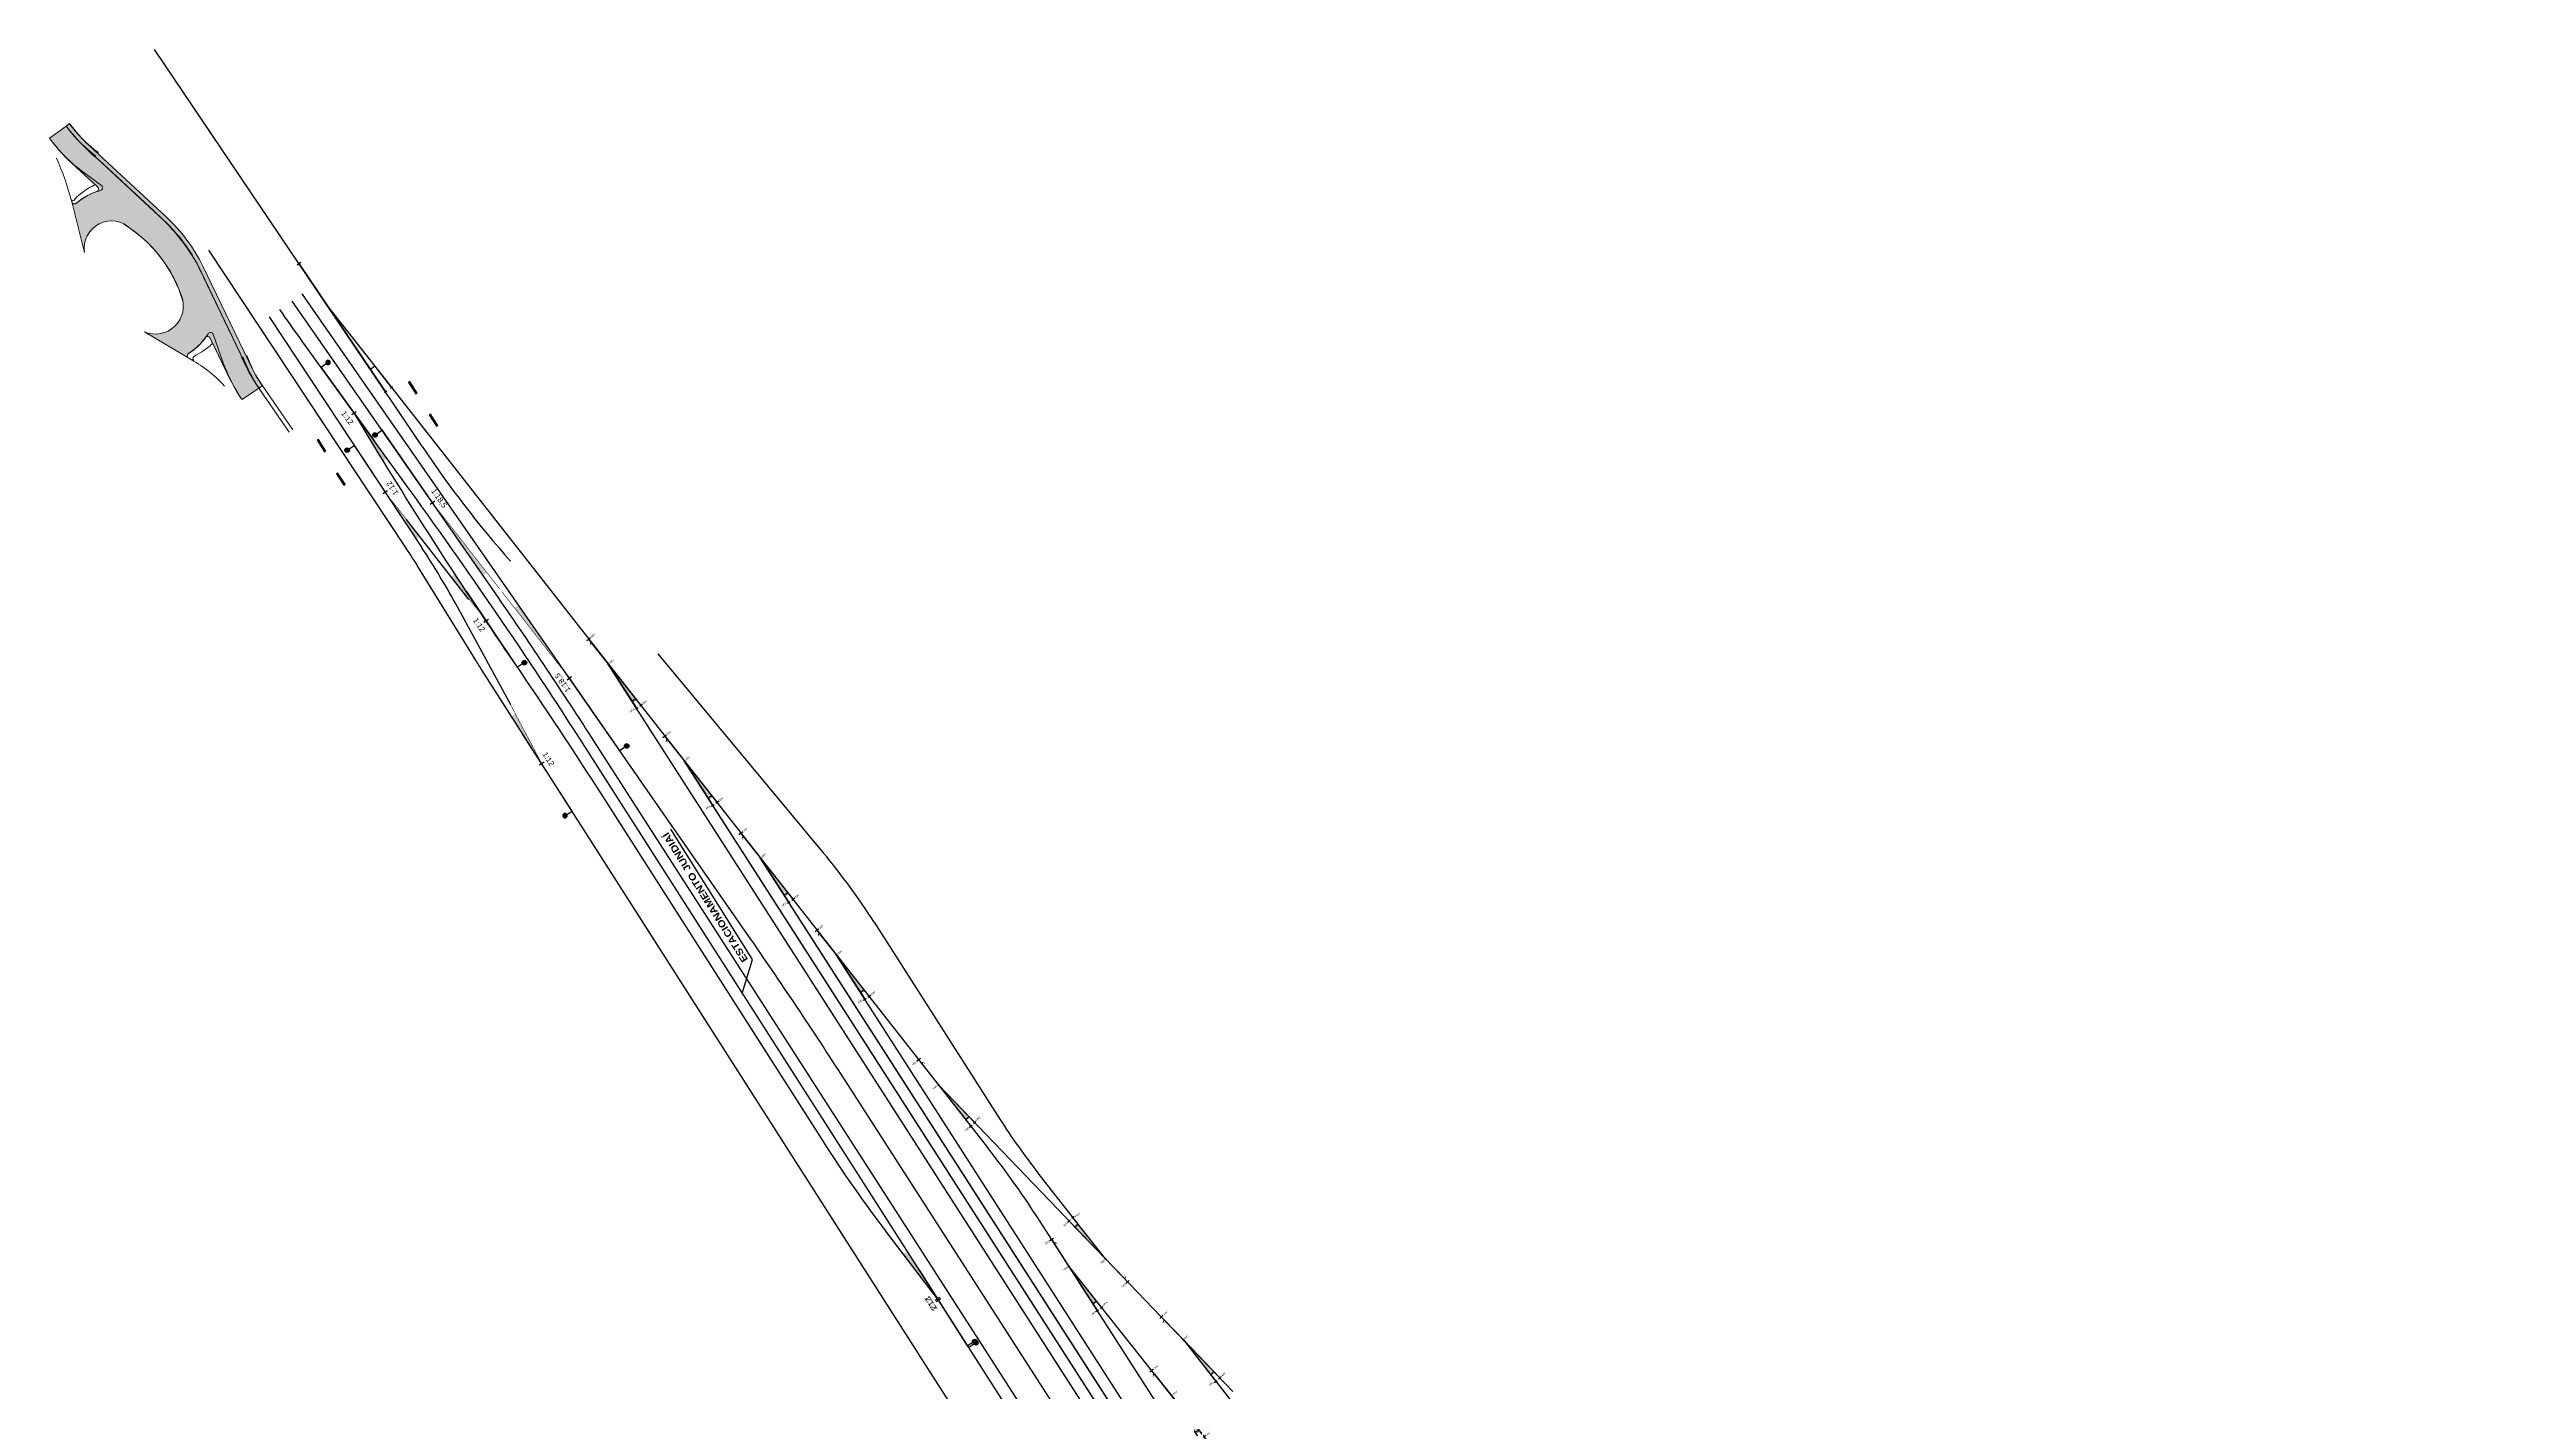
# Model space of a CAD drawing. Header units: metres. Extents: x 307927 to 319454, y 7427883 to 7434056.
# Drawn here: x 307927 to 308830, y 7433566 to 7434056 of the extents above; entities that cross this region are included whole.
import ezdxf
from ezdxf.enums import TextEntityAlignment as Align

# ---------------------------------------------------------------- set-up
doc = ezdxf.new("R2010")
doc.units = ezdxf.units.M
doc.header["$LTSCALE"] = 10
doc.linetypes.add('Jundiai - Layout MRS_v4_2013-mod$0$CONTINUO', pattern=[0])
doc.layers.get('0').update_dxf_attribs({"color": 255})
for name, color, linetype, lineweight in [('2 - TIC', 40, 'TIC_LINE', 30), ('_  ARQ-AUX-001', 1, 'Continuous', 13), ('ARQ-AUX-001', 1, 'Continuous', 5), ('F-HZ-EIXO-PARADOR-V1', 90, 'TIM_LINE', 30), ('Jundiai - Layout MRS_v4_2013-mod$0$--Estudo MRS - Alternativa 1', 2, 'Continuous', 30), ('Jundiai - Layout MRS_v4_2013-mod$0$3 - CARGA', 170, 'Jundiai - Layout MRS_v4_2013-mod$0$CARGA_LINE', 30), ('Jundiai - Layout MRS_v4_2013-mod$0$U-HZ-PASSEIO', 45, 'Continuous', 0), ('Jundiai - Layout MRS_v4_2013-mod$0$U-HZ-VIARIO_LOCAL', 5, 'Continuous', 0), ('U-HZ-PASSEIO', 45, 'Continuous', 0), ('U-HZ-VIARIO_LOCAL', 5, 'Continuous', 0)]:
    doc.layers.add(name, color=color, linetype=linetype, lineweight=lineweight)
for name, color, linetype in [('F-HZ-AMV', 3, 'Continuous'), ('JACARÉ', 7, 'Continuous'), ('Jundiai - Layout MRS_v4_2013-mod$0$PILAR', 255, 'Jundiai - Layout MRS_v4_2013-mod$0$CONTINUO'), ('Jundiai - Layout MRS_v4_2013-mod$0$X-VIA-A-REMANEJAR', 2, 'Continuous'), ('X-aux', 255, 'Continuous')]:
    doc.layers.add(name, color=color, linetype=linetype)
doc.styles.add('ARIAL', font='arial.ttf')
doc.styles.add('ARIAL_NEGRITO', font='ariblk.ttf')
doc.styles.add('Jundiai - Layout MRS_v4_2013-mod$0$Standard', font='arial.ttf')
doc.styles.get("Standard").update_dxf_attribs({"font": 'arial.ttf'})
doc.linetypes.add('FENCELINE2', pattern='A,0.25,-0.1,[132,ltypeshp.shx,S=0.1,R=0,X=-0.1,Y=0],-0.1,1', length=1.45)
doc.linetypes.add('Jundiai - Layout MRS_v4_2013-mod$0$CARGA_LINE', pattern='A,3.5,-0.25,["CARGA",Jundiai - Layout MRS_v4_2013-mod$0$Standard,S=0.175,R=0,X=-0.05,Y=-0.1],-0.95', length=4.7)
doc.linetypes.add('TIC_LINE', pattern='A,3.5,-0.25,["TIC",Standard,S=0.175,R=0,X=-0.05,Y=-0.1],-0.5', length=4.25)
doc.linetypes.add('TIM_LINE', pattern='A,3.5,-0.25,["TIM",Standard,S=0.175,R=0,X=-0.05,Y=-0.1],-0.5', length=4.25)

# ---------------------------------------------------------------- blocks, each defined once
blk = doc.blocks.new('A$C04124748')
at = {"layer": 'X-aux', "color": 2}
blk.add_lwpolyline([(308179.6854157784, 7433711.499301545), (308183.3954491167, 7433723.872166733), (308153.6428792573, 7433771.425998046)], dxfattribs=at)
at = {"layer": 'X-aux', "color": 2, "style": 'ARIAL_NEGRITO'}
blk.add_text('ESTACIONAMENTO JUNDIAÍ', height=2.5, rotation=122.0559867082463, dxfattribs=at).set_placement((308181.8631606714, 7433723.848288678))
blk = doc.blocks.new('AMV 1_12 - METADE')
at = {"layer": 'F-HZ-AMV'}
h = blk.add_hatch(color=250, dxfattribs=at)
h.dxf.hatch_style = 1
h.paths.add_polyline_path([(20.48999999993248, 1.734499294310808), (1.746229827404022e-10, 0), (20.48999999993248, 0)])
at = {"layer": 'F-HZ-AMV', "ltscale": 5}
blk.add_hatch(color=256, dxfattribs=at).paths.add_polyline_path([(-19.656666667026, -3.066243269480765, 1), (-21.32333333307179, -3.066243269480765, 1)])
at = {"layer": 'JACARÉ'}
h = blk.add_hatch(color=256, dxfattribs=at)
h.dxf.hatch_style = 1
h.paths.add_polyline_path([(4.134254654636607, 0.3445212207734585), (0, 0), (4.134254654636607, 0)])
h = blk.add_hatch(color=256, dxfattribs=at)
h.dxf.hatch_style = 1
h.paths.add_polyline_path([(4.134254654636607, 0.3445212207734585), (0, 0), (4.134254654636607, 0)])
h = blk.add_hatch(color=256, dxfattribs=at)
h.dxf.hatch_style = 1
h.paths.add_polyline_path([(4.134254654636607, 0.3445212207734585), (0, 0), (4.134254654636607, 0)])
h = blk.add_hatch(color=256, dxfattribs=at)
h.dxf.hatch_style = 1
h.paths.add_polyline_path([(4.134254654636607, 0.3445212207734585), (0, 0), (4.134254654636607, 0)])
at = {"layer": 'F-HZ-AMV', "ltscale": 5}
for p, q in [((-20.49000000004889, -2.232909936457872), (-20.49000000004889, 0)), ((0, 1), (-5.820766091346741e-11, -1))]:
    blk.add_line(p, q, dxfattribs=at)
at = {"layer": 'F-HZ-AMV'}
blk.add_line((-20.49000000004889, 0), (12.70999999996275, 0), dxfattribs=at)
at = {"layer": 'F-HZ-AMV', "const_width": 0.2, "flags": 128}
for points in [[(-20.49000000004889, 0), (20.48999999993248, 0)], [(0, 0), (24.38999999995576, 2.03249999973923)], [(0, 0), (24.31207245314727, 0)]]:
    blk.add_lwpolyline(points, dxfattribs=at)
at = {"layer": 'F-HZ-AMV', "ltscale": 5}
blk.add_circle((-20.49000000004889, -3.066243269480765), 0.8333333330228923, dxfattribs=at)
at = {"layer": 'F-HZ-AMV', "style": 'ARIAL'}
blk.add_attdef('1:12', text='', height=2, dxfattribs=at).set_placement((1.818989403545856e-12, 3), align=Align.MIDDLE_CENTER)
blk = doc.blocks.new('AMV1_18.5-METADE')
at = {"layer": 'F-HZ-AMV'}
h = blk.add_hatch(color=250, dxfattribs=at)
h.dxf.hatch_style = 1
h.paths.add_polyline_path([(32.39999999994166, 1.80758736925236), (1.014086592476815e-10, -0.005231624993029982), (32.39999999994166, -0.005231625003943918)])
at = {"layer": 'F-HZ-AMV', "ltscale": 5}
blk.add_hatch(color=256, dxfattribs=at).paths.add_polyline_path([(-31.44181379298539, -3.066243269066945, 1), (-33.10848045903117, -3.066243269066945, 1)])
for p, q in [((-32.27514712600828, -2.232909936044052), (-32.27514712600828, 5.002220859751105e-11)), ((-32.40000000005853, -0.005231624982116045), (0.7999999999415195, -0.005231624982116045))]:
    blk.add_line(p, q, dxfattribs=at)
at = {"layer": 'F-HZ-AMV', "ltscale": 2}
blk.add_line((1.818989403545856e-12, 1), (-1.818989403545856e-12, -1), dxfattribs=at)
at = {"layer": 'F-HZ-AMV', "const_width": 0.2, "flags": 128}
for points in [[(-32.40000000005853, -0.005231624982116045), (32.39999999994166, -0.005231625083069957)], [(0, 0), (39.93841412821652, 2.218800784900715)], [(0, 0), (39.99999999999999, -7.33200045816007e-11)]]:
    blk.add_lwpolyline(points, dxfattribs=at)
at = {"layer": 'F-HZ-AMV', "ltscale": 5}
blk.add_circle((-32.27514712600828, -3.066243269066945), 0.8333333330228923, dxfattribs=at)
at = {"layer": 'F-HZ-AMV', "style": 'ARIAL'}
blk.add_attdef('1:18,5', text='', height=2, dxfattribs=at).set_placement((1.818989403545856e-12, 3), align=Align.MIDDLE_CENTER)
blk = doc.blocks.new('Jundiai - Layout MRS_v4_2013-mod$0$AMV_14_DM')
at = {"layer": 'Jundiai - Layout MRS_v4_2013-mod$0$--Estudo MRS - Alternativa 1'}
for p, q in [((-19.36699999729171, 0.8227072078734636), (-19.36699999822304, -0.8227072088047862)), ((9.313225746154785e-10, 0), (27.06786060659215, 1.935895466245711)), ((2.328306436538696e-09, -9.313225746154785e-10), (27.13700000196695, 0)), ((27.06786060519516, 1.935895466245711), (37.00547696650028, 2.646634556353092)), ((27.06786060519516, 1.935895466245711), (27.13700000150129, -9.313225746154785e-10)), ((36.96972903050482, 3.146465326659381), (37.04122490109876, 2.146803786978126)), ((37.064252065029, 0.499830768443644), (37.13574793608859, -0.4998307712376118)), ((-19.36699999822304, -9.313225746154785e-10), (2.328306436538696e-09, -9.313225746154785e-10)), ((27.13700000103563, -9.313225746154785e-10), (37.10000000102445, -9.313225746154785e-10))]:
    blk.add_line(p, q, dxfattribs=at)
blk = doc.blocks.new('Jundiai - Layout MRS_v4_2013-mod$0$amv10_ot_dm_e-flat-2')
at = {"layer": 'Jundiai - Layout MRS_v4_2013-mod$0$--Estudo MRS - Alternativa 1'}
h = blk.add_hatch(color=256, dxfattribs=at)
h.dxf.hatch_style = 1
h.paths.add_polyline_path([(0, 0), (15.52167822280899, -4.376943469978869), (15.00766962021589, -5.903387296944857)])
for p, q in [((-11.41348282666877, 2.387278527952731), (-10.9792353194207, 3.927223039790988)), ((-11.1963590728119, 3.157250783406198), (-9.594816780183464, 2.705633376725018)), ((-9.594816780183464, 2.705633376725018), (-9.757659594994038, 2.128154183737934)), ((-9.594816780183464, 2.705633376725018), (0, 0)), ((0, 0), (18.48029661783949, -5.211241493932903)), ((0, 0), (17.86831179866567, -7.028643857687712)), ((15.52167822280899, -4.376943469978869), (15.00766962021589, -5.903387296944857)), ((15.00766962021589, -5.903387296944857), (15.16959276236594, -5.967081064358354)), ((15.52167822280899, -4.376943469978869), (15.68914718832821, -4.424167886376381)), ((17.6486781174317, -7.586999520659447), (18.08794547896832, -6.470288194715977)), ((18.64313943358138, -4.633762300945818), (18.31745380349457, -5.788720685988665))]:
    blk.add_line(p, q, dxfattribs=at)
blk.add_circle((0, 0), 0.1495212999736443, dxfattribs=at)
at = {"layer": 'Jundiai - Layout MRS_v4_2013-mod$0$--Estudo MRS - Alternativa 1', "style": 'Jundiai - Layout MRS_v4_2013-mod$0$Standard'}
for s, height, rotation, p in [('CMV', 0.7, 74.25212866423242, (-10.61506757093593, 3.80685481056571)), ('PA', 0.4899999999999999, 344.2521286826702, (-9.890647894702852, 1.656546177342534)), ('VMV', 0.7, 74.25212866423242, (0.4144109045155346, 0.2785550998523831)), ('P1/2', 0.392, 251.2320744605547, (15.60549607314169, -4.693636517971754)), ("FMV'", 0.7, 248.5274064714382, (16.9081806987524, -7.516321082599461)), ('FMV', 0.7, 74.25212866423242, (18.99888050043955, -4.702833083458245))]:
    blk.add_text(s, height=height, rotation=rotation, dxfattribs=at).set_placement(p)
blk = doc.blocks.new('Jundiai - Layout MRS_v4_2013-mod$0$amv10_ot_dm_e-flat-3')
at = {"layer": 'Jundiai - Layout MRS_v4_2013-mod$0$--Estudo MRS - Alternativa 1'}
h = blk.add_hatch(color=256, dxfattribs=at)
h.dxf.hatch_style = 1
h.paths.add_polyline_path([(0, 0), (15.52167822374031, -4.376943469047546), (15.00766961975023, -5.903387296944857)])
for p, q in [((-11.41348282666877, 2.387278527021408), (-10.97923531848937, 3.927223040722311)), ((-11.19635907234624, 3.157250783406198), (-9.594816779252142, 2.705633375793695)), ((-9.594816779252142, 2.705633375793695), (-9.757659594994038, 2.128154183737934)), ((-9.594816779252142, 2.705633375793695), (0, 0)), ((0, 0), (18.48029661877081, -5.21124149300158)), ((0, 0), (17.86831179866567, -7.028643857687712)), ((15.52167822374031, -4.376943469047546), (15.00766961975023, -5.903387296944857)), ((15.00766961975023, -5.903387296944857), (15.16959276190028, -5.967081064358354)), ((15.52167822374031, -4.376943469047546), (15.68914718925953, -4.424167886376381)), ((17.64867811696604, -7.586999520659447), (18.08794547989964, -6.470288195647299)), ((18.64313943358138, -4.633762301877141), (18.31745380302891, -5.788720685988665))]:
    blk.add_line(p, q, dxfattribs=at)
blk.add_circle((0, 0), 0.1495212999736443, dxfattribs=at)
at = {"layer": 'Jundiai - Layout MRS_v4_2013-mod$0$--Estudo MRS - Alternativa 1', "style": 'Jundiai - Layout MRS_v4_2013-mod$0$Standard'}
for s, height, rotation, p in [('CMV', 0.7, 74.25212866423242, (-10.61506757000461, 3.806854809634387)), ('PA', 0.4899999999999999, 344.2521286826702, (-9.89064789377153, 1.656546176411211)), ('VMV', 0.7, 74.25212866423242, (0.4144109054468572, 0.2785550998523831)), ('P1/2', 0.392, 251.2320744605547, (15.60549607407302, -4.693636517040431)), ("FMV'", 0.7, 248.5274064714382, (16.90818069968373, -7.516321083530784)), ('FMV', 0.7, 74.25212866423242, (18.99888050137088, -4.702833083458245))]:
    blk.add_text(s, height=height, rotation=rotation, dxfattribs=at).set_placement(p)
blk = doc.blocks.new('Jundiai - Layout MRS_v4_2013-mod$0$amv10_ot_dm_e-flat-4')
at = {"layer": 'Jundiai - Layout MRS_v4_2013-mod$0$--Estudo MRS - Alternativa 1'}
h = blk.add_hatch(color=256, dxfattribs=at)
h.dxf.hatch_style = 1
h.paths.add_polyline_path([(1.862645149230957e-09, -1.862645149230957e-09), (15.52167822467163, -4.376943471841514), (15.00766962207854, -5.903387299738824)])
for p, q in [((-11.41348282480612, 2.387278525158763), (-10.97923531755805, 3.927223038859665)), ((-11.19635907094926, 3.157250781543553), (-9.59481677832082, 2.70563337393105)), ((-9.59481677832082, 2.70563337393105), (-9.757659593131393, 2.128154181875288)), ((-9.59481677832082, 2.70563337393105), (1.862645149230957e-09, -1.862645149230957e-09)), ((1.862645149230957e-09, -1.862645149230957e-09), (18.48029662016779, -5.211241495795548)), ((1.862645149230957e-09, -1.862645149230957e-09), (17.86831180052832, -7.028643860481679)), ((15.52167822467163, -4.376943471841514), (15.00766962207854, -5.903387299738824)), ((15.00766962207854, -5.903387299738824), (15.16959276422858, -5.967081067152321)), ((15.52167822467163, -4.376943471841514), (15.68914719112217, -4.424167889170349)), ((17.64867811929435, -7.586999522522092), (18.08794548176229, -6.470288196578622)), ((18.64313943544403, -4.633762303739786), (18.31745380535722, -5.78872068785131))]:
    blk.add_line(p, q, dxfattribs=at)
blk.add_circle((1.862645149230957e-09, -1.862645149230957e-09), 0.1495212999736443, dxfattribs=at)
at = {"layer": 'Jundiai - Layout MRS_v4_2013-mod$0$--Estudo MRS - Alternativa 1', "style": 'Jundiai - Layout MRS_v4_2013-mod$0$Standard'}
for s, height, rotation, p in [('CMV', 0.7, 74.25212866423242, (-10.61506756907329, 3.806854807771742)), ('PA', 0.4899999999999999, 344.2521286826702, (-9.890647892840207, 1.656546175479889)), ('VMV', 0.7, 74.25212866423242, (0.4144109063781798, 0.278555097989738)), ('P1/2', 0.392, 251.2320744605547, (15.60549607500434, -4.693636519834399)), ("FMV'", 0.7, 248.5274064714382, (16.90818070061505, -7.516321085393429)), ('FMV', 0.7, 74.25212866423242, (18.9988805023022, -4.702833086252213))]:
    blk.add_text(s, height=height, rotation=rotation, dxfattribs=at).set_placement(p)
blk = doc.blocks.new('Jundiai - Layout MRS_v4_2013-mod$0$amv10_ot_dm_e-flat-10')
at = {"layer": 'Jundiai - Layout MRS_v4_2013-mod$0$--Estudo MRS - Alternativa 1'}
h = blk.add_hatch(color=256, dxfattribs=at)
h.dxf.hatch_style = 1
h.paths.add_polyline_path([(1.862645149230957e-09, -1.862645149230957e-09), (15.52167822560295, -4.376943471841514), (15.00766962207854, -5.903387299738824)])
for p, q in [((-11.41348282480612, 2.387278525158763), (-10.97923531755805, 3.927223037928343)), ((-11.19635907001793, 3.15725078061223), (-9.594816777389497, 2.70563337393105)), ((-9.594816777389497, 2.70563337393105), (-9.757659593131393, 2.128154181875288)), ((-9.594816777389497, 2.70563337393105), (1.862645149230957e-09, -1.862645149230957e-09)), ((1.862645149230957e-09, -1.862645149230957e-09), (18.48029662109911, -5.211241495795548)), ((1.862645149230957e-09, -1.862645149230957e-09), (17.86831180052832, -7.028643860481679)), ((15.52167822560295, -4.376943471841514), (15.00766962207854, -5.903387299738824)), ((15.00766962207854, -5.903387299738824), (15.16959276422858, -5.967081067152321)), ((15.52167822560295, -4.376943471841514), (15.68914719112217, -4.424167889170349)), ((17.64867811929435, -7.586999522522092), (18.08794548176229, -6.470288198441267)), ((18.64313943544403, -4.633762303739786), (18.31745380535722, -5.78872068785131))]:
    blk.add_line(p, q, dxfattribs=at)
blk.add_circle((1.862645149230957e-09, -1.862645149230957e-09), 0.1495212999736443, dxfattribs=at)
at = {"layer": 'Jundiai - Layout MRS_v4_2013-mod$0$--Estudo MRS - Alternativa 1', "style": 'Jundiai - Layout MRS_v4_2013-mod$0$Standard'}
for s, height, rotation, p in [('CMV', 0.7, 74.25212866423242, (-10.61506756814197, 3.806854807771742)), ('PA', 0.4899999999999999, 344.2521286826702, (-9.890647892840207, 1.656546174548566)), ('VMV', 0.7, 74.25212866423242, (0.4144109073095024, 0.278555097989738)), ('P1/2', 0.392, 251.2320744605547, (15.60549607593566, -4.693636519834399)), ("FMV'", 0.7, 248.5274064714382, (16.90818070154637, -7.516321085393429)), ('FMV', 0.7, 74.25212866423242, (18.9988805023022, -4.702833086252213))]:
    blk.add_text(s, height=height, rotation=rotation, dxfattribs=at).set_placement(p)
blk = doc.blocks.new('ACAD_Jundiai-plataforma-acucar_Rn_2020 09 10 - GEOFERENCIADO')
at = {"layer": 'Jundiai - Layout MRS_v4_2013-mod$0$U-HZ-PASSEIO'}
h = blk.add_hatch(color=256, dxfattribs=at)
h.dxf.hatch_style = 1
h.paths.add_polyline_path([(307982.9821589295, 7433976.743907859, 0.09153442225379824), (307969.6454721288, 7433994.654192242), (307940.0365735174, 7434022.136993432, -0.01759615125324792), (307935.8232263405, 7434026.829910324), (307934.2558026537, 7434028.782566907), (307933.0860493586, 7434027.843590218), (307934.6628343605, 7434025.879271541, 0.01775293637662067), (307938.9855503354, 7434021.06597062), (307968.6250183356, 7433993.554795109, -0.09150379040714346), (307981.6331993937, 7433976.087887544), (307999.8786200437, 7433938.096046943, 0.03847972272566798), (308002.1881510247, 7433934.105434606), (308003.4075660413, 7433932.328983928), (308004.6442444089, 7433933.17788122), (308003.4248293919, 7433934.954331902, -0.03847972272615221), (308001.2307749603, 7433938.745413618)])
at = {"layer": 'Jundiai - Layout MRS_v4_2013-mod$0$U-HZ-VIARIO_LOCAL', "transparency": 33554636}
h = blk.add_hatch(color=253, dxfattribs=at)
h.dxf.hatch_style = 1
edge = h.paths.add_edge_path()
edge.add_arc((307913.9543950771, 7433938.818595713), 77.33879474791704, 30.18340523717058, 48.68415797652672)
edge.add_line((307965.0141915589, 7433996.906342752), (307945.055902403, 7434015.431506427))
edge.add_arc((307997.188970054, 7434077.684853623), 81.19935947649994, 217.8657579281239, 230.056049737734, ccw=False)
edge.add_line((307933.0860493687, 7434027.843590205), (307927.0312079667, 7434023.417655773))
edge.add_arc((307977.3234675905, 7434060.22384523), 62.32180164610814, 216.1983824533348, 229.1954290464131)
edge.add_line((307936.5973547271, 7434013.049798431), (307944.559955595, 7434005.658960308))
edge.add_arc((307943.879653068, 7434004.926028883), 1.000000000308375, -70.9772546443657, 47.13271183109521, ccw=False)
edge.add_arc((307951.7020927106, 7433982.236834811), 22.99979353280506, 109.0223853347911, 130.5260329518326)
edge.add_arc((307936.1003852231, 7434000.473472635), 0.9999999995922066, 194.6262248659251, 311.0404448685369, ccw=False)
edge.add_line((307935.1327915289, 7434000.220960373), (307939.712357879, 7433981.745393805))
edge.add_arc((307949.6650969654, 7433983.197363223), 10.05809278728392, 45.60978906517579, 188.300122922458, ccw=False)
edge.add_arc((307928.6086356968, 7433950.061197756), 49.14450095165285, 18.81651077219618, 55.13597258918219, ccw=False)
edge.add_arc((307965.6683049923, 7433962.182947008), 10.16700665868371, -113.57501385883961, 21.518309627687188, ccw=False)
edge.add_line((307961.6020170078, 7433952.864506881), (307977.7961728656, 7433943.183194215))
edge.add_arc((307978.2631772169, 7433944.067449233), 1.000000000832062, 122.6482292320162, 242.159982566059, ccw=False)
edge.add_arc((307964.6749027237, 7433965.066110635), 24.01170757269843, 302.9177603011503, 323.7406450632616)
edge.add_arc((307984.6834634813, 7433950.101907348), 1.000000000190472, 25.652449282174587, 130.2983061890283, ccw=False)
edge.add_line((307985.5849000936, 7433950.534818464), (307990.1712041061, 7433940.984908141))
edge.add_arc((308080.2917043055, 7433981.8777692), 98.96428972981727, 204.4065320828627, 212.9264810952598)
edge.add_line((307997.2241741942, 7433928.084497474), (308003.4075660345, 7433932.328983938))
edge.add_arc((308049.7004250491, 7433965.439079209), 56.91491197066077, 201.2673297373067, 215.5735311269063, ccw=False)
edge.add_line((307996.6615208435, 7433944.794907023), (307980.8076313777, 7433977.702190831))
at = {"layer": 'ARQ-AUX-001'}
blk.add_line((308269.5228414458, 7433570.306682659), (308269.5414016948, 7433570.277707539), dxfattribs=at)
at = {"layer": 'F-HZ-EIXO-PARADOR-V1'}
for p, q in [((308007.1175779771, 7433958.24286906), (308062.6964949083, 7433874.23566382)), ((308079.9732871277, 7433855.229627688), (308057.2535566175, 7433884.314389878)), ((308095.2295215837, 7433816.815541225), (308075.9435464225, 7433852.218515473))]:
    blk.add_line(p, q, dxfattribs=at)
at = {"layer": 'F-HZ-EIXO-PARADOR-V1', "flags": 128}
blk.add_lwpolyline([(308398.5796087105, 7433360.971803027), (308378.2563070923, 7433392.784487898, 0.02937813855367408), (308357.5835311988, 7433421.303285896), (308313.5752898762, 7433475.064694384, -0.02937813856185173), (308292.9025139743, 7433503.583492386), (308084.8070888423, 7433829.321618322, -0.003978358541958278), (308082.2690661192, 7433833.365018382), (308061.9838586387, 7433866.260387598, 0.007976727756733717), (308056.8306286898, 7433874.326188846), (307985.1747278402, 7433982.633660519)], format="xyb", dxfattribs=at)
at = {"layer": 'F-HZ-EIXO-PARADOR-V1'}
blk.add_arc((307812.4975268452, 7433708.704771294), 299.9999999999999, 28.57959497357955, 33.48850271638857, dxfattribs=at)
at = {"layer": 'Jundiai - Layout MRS_v4_2013-mod$0$--Estudo MRS - Alternativa 1', "color": 5}
for p, q in [((308045.6116804908, 7433940.244067446), (308269.173945474, 7433655.246385448)), ((308508.151232215, 7433285.747796914), (308288.3557014499, 7433628.25561183))]:
    blk.add_line(p, q, dxfattribs=at)
at = {"layer": 'Jundiai - Layout MRS_v4_2013-mod$0$--Estudo MRS - Alternativa 1', "lineweight": 30}
for p, q in [((308148.8470860216, 7433835.380191766), (308209.2382345104, 7433762.813038876)), ((308227.746496932, 7433737.498534781), (308273.6588916085, 7433665.640849278)), ((308251.2153096626, 7433678.14009509), (308358.6018810644, 7433566.301566446)), ((308302.2128905588, 7433627.35090802), (308287.6268097749, 7433645.94527684)), ((308340.5763031032, 7433585.074436177), (308366.9572154374, 7433551.443989375))]:
    blk.add_line(p, q, dxfattribs=at)
at = {"layer": 'Jundiai - Layout MRS_v4_2013-mod$0$--Estudo MRS - Alternativa 1'}
for p, q in [((308501.7752179583, 7433253.560374274), (308130.8211379076, 7433831.618858046)), ((308505.3520687503, 7433255.855725751), (308158.4976069041, 7433796.359726351)), ((308508.9289195426, 7433258.15107723), (308186.2548297344, 7433760.974755787)), ((308298.8511230501, 7433611.900575376), (308558.0329420192, 7433285.058489816))]:
    blk.add_line(p, q, dxfattribs=at)
at = {"layer": 'Jundiai - Layout MRS_v4_2013-mod$0$--Estudo MRS - Alternativa 1', "lineweight": 30}
for points in [[(309213.4544891221, 7432699.220126765), (309138.3720963251, 7432753.192740196, 0.001660391051418493), (309122.0376101706, 7432764.852629092), (309050.7159412866, 7432815.406808473, -0.003105769820783778), (309020.664515704, 7432836.989534639), (308978.9378852535, 7432867.351952001, 0.003133902280500065), (308948.1701085509, 7432889.44653265), (308853.4619510378, 7432956.561497184, -0.002246384788486103), (308831.6972827119, 7432972.132395041), (308806.6758338478, 7432990.203763488, 0.001645191075327434), (308790.5170537248, 7433001.793490605), (308727.0696152184, 7433046.985126606, -0.03212475069114705), (308623.8006335475, 7433131.032468795), (308605.57518129, 7433147.92183921, -0.03056822271423231), (308551.8153619759, 7433204.223069437), (308527.3251566546, 7433233.228511191, -0.03267626270432942), (308508.9289195426, 7433258.15107723), (308186.3355837839, 7433760.848916644)], [(309215.9350485314, 7432702.671115758), (309140.8527660175, 7432756.643649913, 0.001660391051389948), (309124.4953059003, 7432768.319938092), (309053.1736370173, 7432818.874117472, -0.003105769820752088), (309023.1650951961, 7432840.426044818), (308981.4384647443, 7432870.78846218, 0.003133902280487268), (308950.6274140943, 7432892.914118188), (308855.9192565812, 7432960.029082722, -0.002246384788496317), (308834.1856467092, 7432975.577760714), (308809.1641978443, 7432993.649129163, 0.001645191075320466), (308792.9826908868, 7433005.255156879), (308729.5352523791, 7433050.446792879, -0.03212475069116294), (308626.6894022324, 7433134.149761768), (308608.4639499743, 7433151.039132184, -0.03056822271401293), (308555.0626700589, 7433206.964873628), (308530.572464738, 7433235.97031538, -0.03267626270441756), (308512.5057703349, 7433260.44642871), (308214.0928066134, 7433725.463946084)]]:
    blk.add_lwpolyline(points, format="xyb", dxfattribs=at)
for centre, start, end in [((308017.0768452566, 7433602.894308016), 32.57593575374103, 39.76758363362504), ((308484.3285432839, 7433800.245076044), 212.5759357537409, 218.1118922064186)]:
    blk.add_arc(centre, 249.9999999999999, start, end, dxfattribs=at)
at = {"layer": 'Jundiai - Layout MRS_v4_2013-mod$0$--Estudo MRS - Alternativa 1', "color": 5}
blk.add_arc((307993.7915184738, 7433439.226666671), 349.9999999999999, 32.68926880440039, 38.11189218583473, dxfattribs=at)
at = {"layer": 'Jundiai - Layout MRS_v4_2013-mod$0$3 - CARGA'}
blk.add_line((308063.0593247716, 7433910.93730779), (307965.270468233, 7434055.800368724), dxfattribs=at)
blk.add_arc((308372.4402067944, 7434115.570084821), 370.9327480773787, 213.4817145762445, 221.6286881957063, dxfattribs=at)
at = {"layer": 'Jundiai - Layout MRS_v4_2013-mod$0$PILAR', "color": 4, "linetype": 'Jundiai - Layout MRS_v4_2013-mod$0$CONTINUO'}
for points in [[(308061.1189822847, 7433930.480166674, 715.1999999999999), (308058.4309849694, 7433934.701087048, 715.1669999999999), (308057.9540159489, 7433934.399435434, 715.1739999999999), (308060.6417157603, 7433930.177885987, 715.1999999999999)], [(308068.6381822854, 7433918.677266676, 715.1539999999999), (308065.9297380011, 7433922.848736734, 715.2309999999999), (308065.475651335, 7433922.553902156, 715.2329999999998), (308068.1794822848, 7433918.379266676, 715.1539999999999)]]:
    blk.add_polyline3d(points, close=True, dxfattribs=at)
at = {"layer": 'Jundiai - Layout MRS_v4_2013-mod$0$PILAR', "color": 1, "linetype": 'Jundiai - Layout MRS_v4_2013-mod$0$CONTINUO'}
for points in [[(308027.7988513923, 7433909.353481254, 708.5959999999999), (308025.1181284793, 7433913.603469606, 708.6319999999998), (308024.640228478, 7433913.302069609, 708.6319999999998), (308027.320951392, 7433909.052081253, 708.5959999999999)], [(308034.8790589948, 7433897.256761462, 708.6539999999999), (308032.1080967489, 7433901.394116929, 708.6539999999999), (308031.6321822849, 7433901.075366676, 708.6539999999999), (308034.4030822839, 7433896.938066674, 708.6539999999999)]]:
    blk.add_polyline3d(points, close=True, dxfattribs=at)
at = {"layer": 'Jundiai - Layout MRS_v4_2013-mod$0$U-HZ-PASSEIO'}
for points in [[(307934.2970176491, 7434028.728777091), (307933.0860493687, 7434027.843590205)], [(308004.6442444039, 7433933.177881228), (308003.4075660338, 7433932.328983936)]]:
    blk.add_lwpolyline(points, dxfattribs=at)
blk.add_lwpolyline([(307934.2558026626, 7434028.782566899), (307935.8232263405, 7434026.829910324, 0.01759615125325064), (307940.0365735174, 7434022.136993432), (307969.6454721293, 7433994.654192241, -0.0915344222474757), (307982.9821589295, 7433976.743907859), (308001.2307749603, 7433938.745413618)], format="xyb", dxfattribs=at)
for centre, start, end in [((307973.4516587135, 7434057.349819753), 216.1658500627962, 233.8450931071028), ((308044.6301783089, 7433960.625560362), 199.7687613229056, 214.4670033661)]:
    blk.add_arc(centre, 48.49999999999999, start, end, dxfattribs=at)
at = {"layer": 'Jundiai - Layout MRS_v4_2013-mod$0$U-HZ-VIARIO_LOCAL'}
for p, q in [((307944.5599555952, 7434005.658960308), (307935.2140199319, 7434014.280386737)), ((307985.5849000931, 7433950.534818465), (307993.1178454573, 7433934.849213564)), ((308014.4781069302, 7433916.201357466), (308002.1881510246, 7433934.105434608)), ((308015.7147852978, 7433917.050254762), (308003.4248293934, 7433934.954331899))]:
    blk.add_line(p, q, dxfattribs=at)
at = {"layer": 'Jundiai - Layout MRS_v4_2013-mod$0$U-HZ-VIARIO_LOCAL', "color": 253}
blk.add_lwpolyline([(307980.8076313777, 7433977.702190831, 0.0809005679128588), (307965.0141915589, 7433996.906342752), (307945.0559024036, 7434015.43150643, -0.05324040085393456), (307933.0860493687, 7434027.843590205), (307927.0312079671, 7434023.417655773, 0.05677118691654032), (307936.5973547271, 7434013.049798431), (307944.5599555952, 7434005.658960308, -0.5664063590794358), (307944.2055965484, 7434003.980639627, 0.09410367479273037), (307936.7569768348, 7433999.719226352, -0.5566741305772835), (307935.1327915289, 7434000.220960373), (307939.7123578785, 7433981.745393805, -0.7178475595192995), (307956.7011478836, 7433990.384797952, -0.1598136391570292), (307975.1266753547, 7433965.912190159, -0.668767798600662), (307961.6020170078, 7433952.864506881), (307977.7961728662, 7433943.183194214, -0.5745132504224676), (307977.7236974804, 7433944.909447815, 0.09110781080922815), (307984.036696248, 7433950.864594798, -0.4912258556746057), (307985.5849000936, 7433950.534818464), (307990.1712041056, 7433940.984908142, 0.03719242550933804), (307997.2241741942, 7433928.084497474), (308003.4075660335, 7433932.328983938, -0.06250378415474654), (307996.6615208435, 7433944.794907023)], format="xyb", close=True, dxfattribs=at)
at = {"layer": 'Jundiai - Layout MRS_v4_2013-mod$0$U-HZ-VIARIO_LOCAL', "linetype": 'FENCELINE2', "ltscale": 0.5}
for points in [[(307933.0860493586, 7434027.843590218), (307934.2558026543, 7434028.78256691)], [(308003.4075660419, 7433932.328983927), (308004.6442444089, 7433933.17788122)]]:
    blk.add_lwpolyline(points, dxfattribs=at)
at = {"layer": 'Jundiai - Layout MRS_v4_2013-mod$0$U-HZ-VIARIO_LOCAL', "linetype": 'FENCELINE2'}
blk.add_lwpolyline([(307982.9821589295, 7433976.743907859, 0.09153442225379824), (307969.6454721288, 7433994.654192242), (307940.0365735174, 7434022.136993432, -0.01759615125324792), (307935.8232263405, 7434026.829910324), (307934.2558026537, 7434028.782566907), (307933.0860493586, 7434027.843590218), (307934.6628343605, 7434025.879271541, 0.01775293637662067), (307938.9855503354, 7434021.06597062), (307968.6250183356, 7433993.554795109, -0.09150379040714346), (307981.6331993937, 7433976.087887544), (307999.8786200437, 7433938.096046943, 0.03847972272566798), (308002.1881510247, 7433934.105434606), (308003.4075660413, 7433932.328983928), (308004.6442444089, 7433933.17788122), (308003.4248293919, 7433934.954331902, -0.03847972272615221), (308001.2307749603, 7433938.745413618), (307982.9821589295, 7433976.743907859, 0.09153442225379824)], format="xyb", close=True, dxfattribs=at)
at = {"layer": 'Jundiai - Layout MRS_v4_2013-mod$0$U-HZ-VIARIO_LOCAL'}
blk.add_lwpolyline([(307933.0860493687, 7434027.843590205), (307934.6628343605, 7434025.879271541, 0.01775293637661987), (307938.9855503354, 7434021.06597062), (307968.625018338, 7433993.554795107, -0.09150379039848261), (307981.6331993937, 7433976.087887544), (307999.8786200437, 7433938.096046943)], format="xyb", dxfattribs=at)
at = {"layer": 'Jundiai - Layout MRS_v4_2013-mod$0$U-HZ-VIARIO_LOCAL', "linetype": 'FENCELINE2', "ltscale": 0.5}
for points in [[(307937.6108060189, 7434002.61090861), (307938.9517404736, 7434003.657646939, -0.06947558091058087), (307943.742218463, 7434006.417978983), (307944.5599555955, 7434005.658960309, -0.5664022679082199), (307944.2056082639, 7434003.980643667, 0.02312069274892701), (307942.2291219832, 7434003.195206127, 0.02732669591584505), (307940.0006234202, 7434002.037494372, 0.0290860315691307), (307937.781129432, 7434000.545228624, 0.01431417058615845), (307936.7569768348, 7433999.719226352, -0.5566741406241499), (307935.1327915208, 7434000.220960404, 0.00148179894957875), (307934.9766427528, 7434000.812125753, 0.2513454814606322), (307935.9070187489, 7434000.70710312), (307936.9885748617, 7434002.024666369), (307937.6108060197, 7434002.610908611)], [(307980.5636863238, 7433944.420701899), (307982.5223489448, 7433945.546173589, 0.0504774718033877), (307985.2259411292, 7433947.486154918, -0.0009622712937432218), (307986.507658472, 7433948.613388976), (307985.5849000944, 7433950.534818465, 0.5666405150841235), (307983.8764718177, 7433950.692470176, -0.0326582218251177), (307981.9327692803, 7433948.37095737, -0.02623789164365), (307980.2408522158, 7433946.775736855, -0.02269791813701916), (307978.4937013048, 7433945.424969058, -0.01150032759086739), (307977.7070235055, 7433944.898528683, 0.5679045836067134), (307977.7961728662, 7433943.183194214), (307979.6634383784, 7433942.142216166, -0.05188940577174506), (307979.3326828833, 7433943.004847158, -0.3649604929278775), (307979.687096917, 7433943.802659161), (307980.5636863241, 7433944.4207019)]]:
    blk.add_lwpolyline(points, format="xyb", dxfattribs=at)
at = {"layer": 'Jundiai - Layout MRS_v4_2013-mod$0$U-HZ-VIARIO_LOCAL'}
for centre, radius, start, end in [((307979.0973439101, 7434061.812426714), 64.69189244174865, 216.4059203137047, 227.2856673892963), ((307835.3171479268, 7433974.172139493), 103.1586340401089, 14.62622536065224, 24.01609474097447), ((307951.7022966298, 7433982.236686723), 22.99999999999999, 109.0227453593547, 130.5476068527028), ((307943.879653068, 7434004.926028883), 0.9999999999999998, 289.0227453593547, 47.13271183166278), ((307936.1003852231, 7434000.473472635), 0.9999999999999998, 194.6262253606521, 310.5476068527028), ((307927.8068666568, 7433949.578909745), 49.99999999999999, 16.87104719743887, 58.06724184380402), ((307965.3156635461, 7433964.27541523), 22.99999999999999, 302.6482292213514, 323.803041586085), ((307984.6834634813, 7433950.101907348), 0.9999999999999998, 25.65244928996107, 143.803041586085), ((307978.2631772187, 7433944.067449232), 0.9999999999999998, 122.6482292213513, 242.15998067437), ((307955.7783580816, 7433901.493300684), 47.14691284325877, 42.01682071013236, 62.15998067437005), ((308044.6301783025, 7433960.625560354), 57.49999999068014, 205.4814920539359, 214.4670033661), ((308026.921718388, 7433951.083380464), 29.99999999999999, 205.6524493467251, 214.4670033661), ((308026.921718388, 7433951.083380464), 28.49999999999999, 205.6524493467251, 214.4670033661)]:
    blk.add_arc(centre, radius, start, end, dxfattribs=at)
at = {"layer": 'Jundiai - Layout MRS_v4_2013-mod$0$X-VIA-A-REMANEJAR', "lineweight": 30}
for points in [[(309208.4933705152, 7432692.318148633), (309133.4107569424, 7432746.29092076, 0.001660391051475826), (309117.1222187081, 7432757.918011094), (309045.8005498261, 7432808.472190473, -0.003105769820797455), (309015.6633567224, 7432830.11651428), (308973.9367262718, 7432860.478931643, 0.00313390228048854), (308943.2554974641, 7432882.511361573), (308848.5473399517, 7432949.626326106, -0.002246384788465763), (308826.7205547175, 7432965.241663695), (308801.6991058554, 7432983.313032141, 0.00164519107534143), (308785.5857794026, 7432994.870158059), (308722.1383408952, 7433040.06179406, -0.03212475069111567), (308618.0230961793, 7433124.797882846), (308599.7976439217, 7433141.687253261, -0.03056822271440088), (308545.3207458085, 7433198.739461059), (308520.8305404881, 7433227.744902813, -0.0326762627040917), (308501.7752179583, 7433253.560374274), (308130.8211377657, 7433831.618858225)], [(309210.9739297846, 7432695.769137722), (309135.8914266338, 7432749.741830476, 0.001660391051447119), (309119.5799144384, 7432761.385320094), (309048.2582455564, 7432811.939499473, -0.003105769820815378), (309018.1639362142, 7432833.553024459), (308976.4373057627, 7432863.915441822, 0.003133902280471806), (308945.712803008, 7432885.97894711), (308851.0046454954, 7432953.093911643, -0.002246384788475919), (308829.2089187141, 7432968.687029367), (308804.1874698505, 7432986.758397816, 0.001645191075334422), (308788.0514165636, 7432998.331824333), (308724.6039780572, 7433043.523460333, -0.03212475069113129), (308620.9118648632, 7433127.915175821), (308602.6864126064, 7433144.804546236, -0.03056822271418554), (308548.568053893, 7433201.481265247), (308524.0778485707, 7433230.486707002, -0.03267626270420847), (308505.3520687503, 7433255.855725751), (308158.5783607732, 7433796.233887438)]]:
    blk.add_lwpolyline(points, format="xyb", dxfattribs=at)
at = {"layer": 'U-HZ-PASSEIO'}
for points in [[(307934.2970176491, 7434028.728777091), (307933.0860493687, 7434027.843590205)], [(308004.6442444039, 7433933.177881228), (308003.4075660338, 7433932.328983936)]]:
    blk.add_lwpolyline(points, dxfattribs=at)
for centre, start, end in [((307973.4516587135, 7434057.349819753), 216.1658500627962, 233.8450931071028), ((308044.6301783089, 7433960.625560362), 199.7687613229056, 214.4670033661)]:
    blk.add_arc(centre, 48.49999999999999, start, end, dxfattribs=at)
at = {"layer": 'U-HZ-VIARIO_LOCAL'}
for p, q in [((307945.989627971, 7434006.201761338), (307939.5283613964, 7434010.922889001)), ((307986.6459585043, 7433951.953499245), (307990.5189990406, 7433941.17741705)), ((308014.4781069302, 7433916.201357466), (308003.407566035, 7433932.328983936))]:
    blk.add_line(p, q, dxfattribs=at)
for centre, radius, start, end in [((307973.4516587135, 7434057.349819753), 57.49999999999999, 216.1658500627962, 233.8450931071028), ((307973.4516587135, 7434057.349819753), 49.99999999999999, 216.1658500627962, 233.8450931071028), ((307835.3171479268, 7433974.172139493), 103.1586340401089, 14.62622536065224, 24.01609474097447), ((307951.7022966298, 7433982.236686723), 22.99999999999999, 105.2249845035934, 130.5476068527028), ((307945.3996575839, 7434005.394336455), 0.9999999999999998, 285.2249845035935, 53.84509310710281), ((307936.1003852231, 7434000.473472635), 0.9999999999999998, 194.6262253606521, 310.5476068527028), ((307965.3156635461, 7433964.27541523), 22.99999999999999, 302.6482292213514, 328.1628987461666), ((307985.7048945163, 7433951.615270663), 0.9999999999999998, 19.76898632222633, 148.1628987461667), ((307978.2631772187, 7433944.067449232), 0.9999999999999998, 122.6482292213513, 242.15998067437), ((307955.7783580816, 7433901.493300684), 47.14691284325877, 42.01682071013236, 62.15998067437005), ((308044.6301783089, 7433960.625560362), 57.49999999999999, 199.7689862641142, 214.4670033661), ((308044.6301783089, 7433960.625560362), 49.99999999999999, 199.7687613229056, 214.4670033661)]:
    blk.add_arc(centre, radius, start, end, dxfattribs=at)
at = {"layer": 'Jundiai - Layout MRS_v4_2013-mod$0$--Estudo MRS - Alternativa 1'}
for name, p, rotation in [('Jundiai - Layout MRS_v4_2013-mod$0$AMV_14_DM', (308028.862745908, 7433961.595647231), 304.0210591650534), ('Jundiai - Layout MRS_v4_2013-mod$0$amv10_ot_dm_e-flat-2', (308130.8211379076, 7433831.618858046), 324.1618624019073), ('Jundiai - Layout MRS_v4_2013-mod$0$amv10_ot_dm_e-flat-3', (308158.5783607732, 7433796.233887438), 324.1618624019073), ('Jundiai - Layout MRS_v4_2013-mod$0$amv10_ot_dm_e-flat-10', (308214.0928066124, 7433725.463946085), 324.1603979009888), ('Jundiai - Layout MRS_v4_2013-mod$0$amv10_ot_dm_e-flat-10', (308312.1664620068, 7433614.662072589), 149.5844857585645), ('Jundiai - Layout MRS_v4_2013-mod$0$amv10_ot_dm_e-flat-10', (308340.576303103, 7433585.074436178), 329.5844857585645), ('Jundiai - Layout MRS_v4_2013-mod$0$amv10_ot_dm_e-flat-10', (308336.2252458219, 7433564.769814893), 324.1618624019073)]:
    blk.add_blockref(name, p, dxfattribs=dict(at, rotation=rotation))
at = {"layer": 'Jundiai - Layout MRS_v4_2013-mod$0$--Estudo MRS - Alternativa 1', "color": 6, "rotation": 324.1618624019073}
blk.add_blockref('Jundiai - Layout MRS_v4_2013-mod$0$amv10_ot_dm_e-flat-4', (308186.3355836006, 7433760.848916877), dxfattribs=at)
at = {"layer": 'Jundiai - Layout MRS_v4_2013-mod$0$--Estudo MRS - Alternativa 1'}
for p, xscale, rotation in [((308251.2153096601, 7433678.140095091), -0.9999999999999999, 112.3640209448297), ((308298.8511230486, 7433611.900575375), -1, 106.9413974737179)]:
    blk.add_blockref('Jundiai - Layout MRS_v4_2013-mod$0$amv10_ot_dm_e-flat-10', p, dxfattribs=dict(at, xscale=xscale, rotation=rotation))
at = {"layer": 'X-aux'}
ref = blk.add_blockref('AMV 1_12 - METADE', (308038.1064616704, 7433923.225875104), dxfattribs=dict(at, xscale=-1, rotation=125.9149305635977))
ref.add_attrib('1:12', '1:12', dxfattribs={"layer": 'F-HZ-AMV', "height": 1.999999999999999, "rotation": 305.914930556131, "style": 'ARIAL'}).set_placement((308035.6701658586, 7433921.461323334), align=Align.MIDDLE_CENTER)
ref = blk.add_blockref('AMV 1_12 - METADE', (308086.3004079068, 7433847.493807713), dxfattribs=dict(at, rotation=123.7536551994985))
ref.add_attrib('1:12', '1:12', dxfattribs={"layer": 'F-HZ-AMV', "height": 1.999999999999998, "rotation": 303.7536551280785, "style": 'ARIAL'}).set_placement((308083.7121282083, 7433845.952833096), align=Align.MIDDLE_CENTER)
ref = blk.add_blockref('AMV 1_12 - METADE', (308106.5569173114, 7433795.256151931), dxfattribs=dict(at, xscale=-1, rotation=302.6046649359319))
ref.add_attrib('1:12', '1:12', dxfattribs={"layer": 'F-HZ-AMV', "height": 1.999999999999998, "rotation": 302.604664985905, "style": 'ARIAL'}).set_placement((308108.9996046621, 7433797.004835106), align=Align.MIDDLE_CENTER)
ref = blk.add_blockref('AMV 1_12 - METADE', (308250.9155390938, 7433600.196122617), dxfattribs=dict(at, rotation=122.4426049946753))
ref.add_attrib('1:12', '1:12', dxfattribs={"layer": 'F-HZ-AMV', "height": 1.999999999999998, "rotation": 302.4426049765059, "style": 'ARIAL'}).set_placement((308248.2926792428, 7433598.714771618), align=Align.MIDDLE_CENTER)

msp = doc.modelspace()

# ---------------------------------------------------------------- linework, layer by layer
at = {"layer": '2 - TIC'}
msp.add_line((308019.7522747024, 7433965.825608728), (308019.2506094018, 7433966.547209308), dxfattribs=at)
at = {"layer": '2 - TIC', "color": 40, "linetype": 'TIC_LINE', "lineweight": 30}
for points in [[(308816.3035806158, 7432961.490666266), (308672.5060363277, 7433063.372577482, -0.09606034487890043), (308455.4675042955, 7433290.426654255), (308124.7085061977, 7433804.964774475, 0.009047516565149976), (308089.5066075191, 7433857.606867797), (308015.4933433112, 7433964.068315775)], [(308331.3660225886, 7433502.160574452), (308216.7995355063, 7433680.383465566, 0.009047516560614954), (308181.5976368444, 7433733.02555886), (308019.1881791769, 7433966.637009592)]]:
    msp.add_lwpolyline(points, format="xyb", dxfattribs=at)
at = {"layer": 'F-HZ-EIXO-PARADOR-V1', "lineweight": 30, "flags": 128}
for points in [[(308813.7020721202, 7432957.81886105), (308669.1990168295, 7433060.200633441, -0.09677301003502106), (308446.9342451004, 7433293.380498224), (308124.2532221465, 7433798.482960879, 0.01458654429091092), (308058.6030100854, 7433894.92653254), (308026.0873673152, 7433939.820496852, -0.003708393925547249), (308011.0169427623, 7433960.956268898, -0.003708393925547249)], [(308251.2712867567, 7433599.65770417), (308232.8465652964, 7433623.812267136, -0.02078830173089636), (308209.0368462808, 7433657.874242279), (308128.7930070822, 7433783.48237512, 0.008267612705877354), (308096.8363136898, 7433831.727887804, -0.01446823178062329), (308041.971343271, 7433916.831935447), (308038.1064616628, 7433923.2258751)]]:
    msp.add_lwpolyline(points, format="xyb", dxfattribs=at)
msp.add_lwpolyline([(308079.9732871208, 7433855.229627683), (308057.25355661, 7433884.314389873)], dxfattribs=at)

# ---------------------------------------------------------------- block references
msp.add_blockref('ACAD_Jundiai-plataforma-acucar_Rn_2020 09 10 - GEOFERENCIADO', (0, 0))
at = {"layer": '_  ARQ-AUX-001', "color": 6, "linetype": 'FENCELINE2', "ltscale": 0.5, "rotation": 122.5721784761908}
msp.add_blockref('AMV 1_12 - METADE', (308251.2712866059, 7433599.657704368), dxfattribs=at).add_auto_attribs({'1:12': '1:12'})
at = {"layer": 'X-aux'}
ref = msp.add_blockref('AMV 1_12 - METADE', (308038.1064616628, 7433923.2258751), dxfattribs=dict(at, xscale=-0.9999999999999999, rotation=125.9149305641653))
ref.add_attrib('1:12', '1:12', dxfattribs={"layer": 'F-HZ-AMV', "height": 2, "rotation": 305.9149305534299, "style": 'ARIAL'}).set_placement((308035.6701658505, 7433921.461323329), align=Align.MIDDLE_CENTER)
ref = msp.add_blockref('AMV 1_12 - METADE', (308049.4423838709, 7433894.269174481), dxfattribs=dict(at, rotation=303.4885027000124))
ref.add_attrib('1:12', '1:12', dxfattribs={"layer": 'F-HZ-AMV', "height": 1.999999999999998, "rotation": 123.4885026746368, "style": 'ARIAL'}).set_placement((308052.0377671262, 7433895.798154643), align=Align.MIDDLE_CENTER)
for p, rotation in [((308066.6737735892, 7433890.449853269), 304.8074858535844), ((308116.6050982962, 7433826.511501336), 124.8074858535843)]:
    msp.add_blockref('AMV1_18.5-METADE', p, dxfattribs=dict(at, rotation=rotation)).add_auto_attribs({'1:18,5': '1:18,5'})
msp.add_blockref('A$C04124748', (0, 0), dxfattribs=at)

doc.saveas('drawing.dxf')
